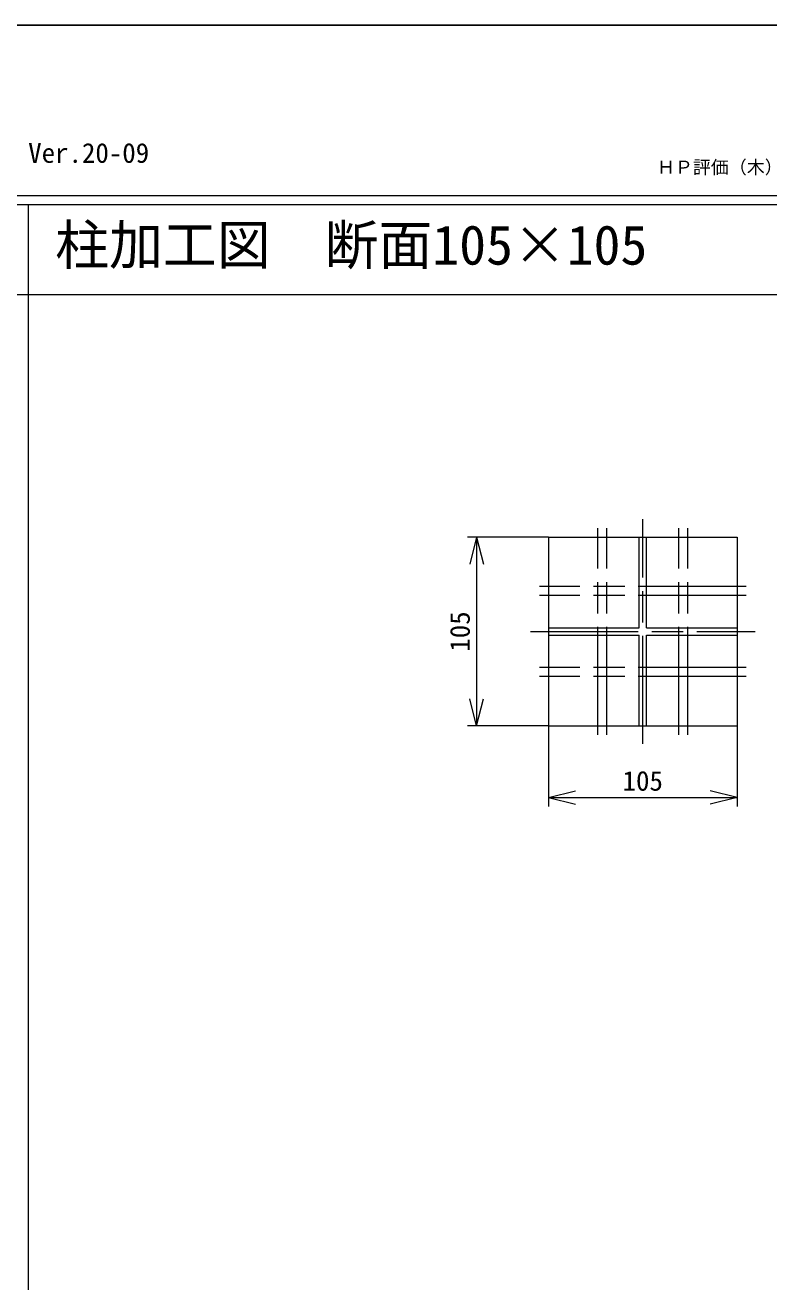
# Model space of a CAD drawing. Units: millimetres at full size, sheet at 1:5. Extents: x -1050 to 1050, y -742 to 742.
# Drawn here: x -2 to 412, y 0 to 700 of the extents above; entities that cross this region are included whole.
import ezdxf
from ezdxf.enums import TextEntityAlignment as Align

# ---------------------------------------------------------------- set-up
doc = ezdxf.new("R2010")
doc.units = ezdxf.units.MM
doc.header["$LTSCALE"] = 5
doc.linetypes.add('CHAIN', pattern=[18.5, 12, -1.5, 3.5, -1.5])
doc.linetypes.add('USER1', pattern=[1, 0.5, -0.5])
for name, color, linetype, lineweight in [('0-0_レイヤ0', 4, 'Continuous', 18), ('1-0_レイヤ14', 7, 'Continuous', 13), ('1-1_レイヤ15', 3, 'USER1', 18)]:
    doc.layers.add(name, color=color, linetype=linetype, lineweight=lineweight)
doc.styles.add('ＭＳ ゴシック', font='')
doc.styles.get('ＭＳ ゴシック').set_extended_font_data('MS Gothic')

msp = doc.modelspace()

# ---------------------------------------------------------------- linework, layer by layer
at = {"layer": '0-0_レイヤ0', "linetype": 'CHAIN'}
for p, q in [((342.116, 299.77), (342.116, 424.77)), ((317.116, 304.77), (317.116, 419.77)), ((322.116, 304.77), (322.116, 419.77)), ((362.116, 304.77), (362.116, 419.77)), ((367.116, 304.77), (367.116, 419.77)), ((399.616, 387.27), (284.616, 387.27)), ((399.616, 382.27), (284.616, 382.27)), ((279.616, 362.27), (404.616, 362.27)), ((399.616, 342.27), (284.616, 342.27)), ((399.616, 337.27), (284.616, 337.27))]:
    msp.add_line(p, q, dxfattribs=at)
at = {"layer": '0-0_レイヤ0', "lineweight": 13}
for p, q in [((289.616, 414.77), (244.616, 414.77)), ((249.616, 414.77), (245.866, 399.77)), ((249.616, 414.77), (253.366, 399.77)), ((249.616, 414.77), (249.616, 309.77)), ((249.616, 309.77), (245.866, 324.77)), ((249.616, 309.77), (253.366, 324.77)), ((289.616, 309.77), (244.616, 309.77)), ((289.616, 309.77), (289.616, 264.77)), ((394.616, 309.77), (394.616, 264.77)), ((289.616, 269.77), (304.616, 273.52)), ((394.616, 269.77), (379.616, 273.52)), ((289.616, 269.77), (304.616, 266.02)), ((289.616, 269.77), (394.616, 269.77)), ((394.616, 269.77), (379.616, 266.02))]:
    msp.add_line(p, q, dxfattribs=at)
at = {"layer": '0-0_レイヤ0', "color": 2}
for p, q in [((289.616, 414.77), (289.616, 309.77)), ((289.616, 414.77), (394.616, 414.77)), ((340.116, 364.27), (340.116, 414.77)), ((344.116, 364.27), (344.116, 414.77)), ((394.616, 414.77), (394.616, 309.77)), ((289.616, 364.27), (340.116, 364.27)), ((344.116, 364.27), (394.616, 364.27)), ((289.616, 360.27), (340.116, 360.27)), ((340.116, 309.77), (340.116, 360.27)), ((344.116, 360.27), (394.616, 360.27)), ((344.116, 309.77), (344.116, 360.27)), ((289.616, 309.77), (394.616, 309.77))]:
    msp.add_line(p, q, dxfattribs=at)
at = {"layer": '1-0_レイヤ14', "lineweight": 18}
for p, q in [((0, 600), (0, -700)), ((-1000, 550), (1000, 550))]:
    msp.add_line(p, q, dxfattribs=at)
at = {"layer": '1-1_レイヤ15', "color": 2, "linetype": 'Continuous', "lineweight": 25}
msp.add_line((1000, 700), (-1000, 700), dxfattribs=at)
at = {"layer": '1-1_レイヤ15', "color": 2, "linetype": 'Continuous'}
for p, q in [((1000, 605), (-1000, 605)), ((1000, 600), (-1000, 600))]:
    msp.add_line(p, q, dxfattribs=at)

# ---------------------------------------------------------------- texts
at = {"layer": '0-0_レイヤ0', "color": 7, "style": 'ＭＳ ゴシック'}
msp.add_text('105', height=11, rotation=90, dxfattribs=at).set_placement((249.116, 351.02), align=Align.BOTTOM_LEFT)
msp.add_text('105', height=11, dxfattribs=at).set_placement((330.866, 270.27), align=Align.BOTTOM_LEFT)
at = {"layer": '1-0_レイヤ14', "style": 'ＭＳ ゴシック'}
for s, height, p in [('Ver.20-09', 11, (0, 620)), ('ＨＰ評価（木）－１７－０１７', 7.331, (350, 615)), ('柱加工図\u3000断面105×105', 21.99, (15, 560))]:
    msp.add_text(s, height=height, dxfattribs=at).set_placement(p, align=Align.BOTTOM_LEFT)

doc.saveas('drawing.dxf')
